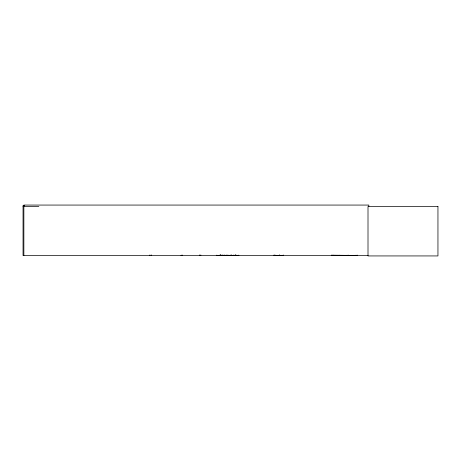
<?xml version="1.0" encoding="UTF-8"?>
<svg xmlns="http://www.w3.org/2000/svg" width="461" height="461" viewBox="0 0 461 461"><rect width="100%" height="100%" fill="white"/><g stroke="black" fill="none" stroke-linecap="round" stroke-linejoin="round"><path stroke-width="0.69" d="M224.242 255.503L224.242 255.112M283.175 255.417L283.175 255.112M180.954 255.48L181.254 255.469M331.419 255.503L331.511 255.192L357.552 255.475L357.068 255.187L356.975 255.498M331.759 255.503L331.511 255.192M331.724 255.509L331.851 255.192L331.949 255.503M333.038 255.503L333.28 255.192L333.17 255.521M337.976 255.331L338.074 255.509M338.207 255.498L338.288 255.331M339.296 255.498L339.745 255.331M339.596 255.48L339.728 255.187L339.843 255.509M349.098 255.503L349.513 255.342M350.527 255.503L350.977 255.342M351.092 255.503L350.602 255.342M355.869 255.515L355.978 255.187L356.076 255.492M357.408 255.187L357.166 255.492M357.54 255.492L331.373 255.492M332.83 255.521L332.94 255.192L333.073 255.503M355.886 255.498L355.656 255.331M224.847 255.469L224.887 255.146M235.006 255.469L235.058 255.146M24.491 205.583L23.05 205.583L23.05 255.521L368.097 255.521M23.05 206.511L38.862 206.511M348.239 255.296L334.836 255.509M357.425 255.331L331.609 255.503M238.919 255.503L216.826 255.521L216.826 255.112M274.917 255.457L275.182 255.469M221.153 255.146L221.205 255.469M230.235 255.469L230.2 255.146M233.341 255.417L233.439 255.146L233.473 255.521M275.811 255.457L275.811 255.112L275.741 255.521L283.227 255.503L283.227 255.112M368.817 206.511L368.817 205.064L23.863 205.064L23.863 255.521M348.228 255.129L348.228 255.509M279.383 255.521L279.366 255.008L279.326 255.521M274.848 255.112L274.848 255.521M274.802 255.112L274.802 255.521M274.001 255.008L274.001 255.521M238.631 255.112L238.631 255.521M235.957 255.008L235.951 255.521M235.49 255.008L235.49 255.521M235.306 255.008L235.306 255.521M235.156 255.112L235.11 255.521M233.306 255.112L233.306 255.521M231.474 255.008L231.474 255.521M231.289 255.008L231.289 255.521M230.166 255.112L230.166 255.521M228.149 255.112L228.149 255.521M227.054 255.008L227.054 255.521M226.87 255.008L226.87 255.521M224.922 255.112L224.922 255.521M222.974 255.008L222.974 255.521M222.796 255.008L222.796 255.521M220.669 255.008L220.669 255.521M220.658 255.008L220.658 255.521M220.41 255.008L220.404 255.521M220.254 255.008L220.237 255.521M219.678 255.112L219.678 255.521M200.812 254.904L200.812 255.521M199.371 254.904L199.371 255.521M182.204 255.008L182.204 255.521M151.387 254.904L151.387 255.521M149.946 254.904L149.946 255.521M437.95 206.511L368.005 206.511L368.005 255.936L437.95 255.936L437.95 206.511M279.643 255.521L279.643 255.008L279.62 255.521M221.101 255.521L221.101 255.112L221.05 255.521M181.404 255.521L181.404 255.112L181.357 255.521"/></g></svg>
